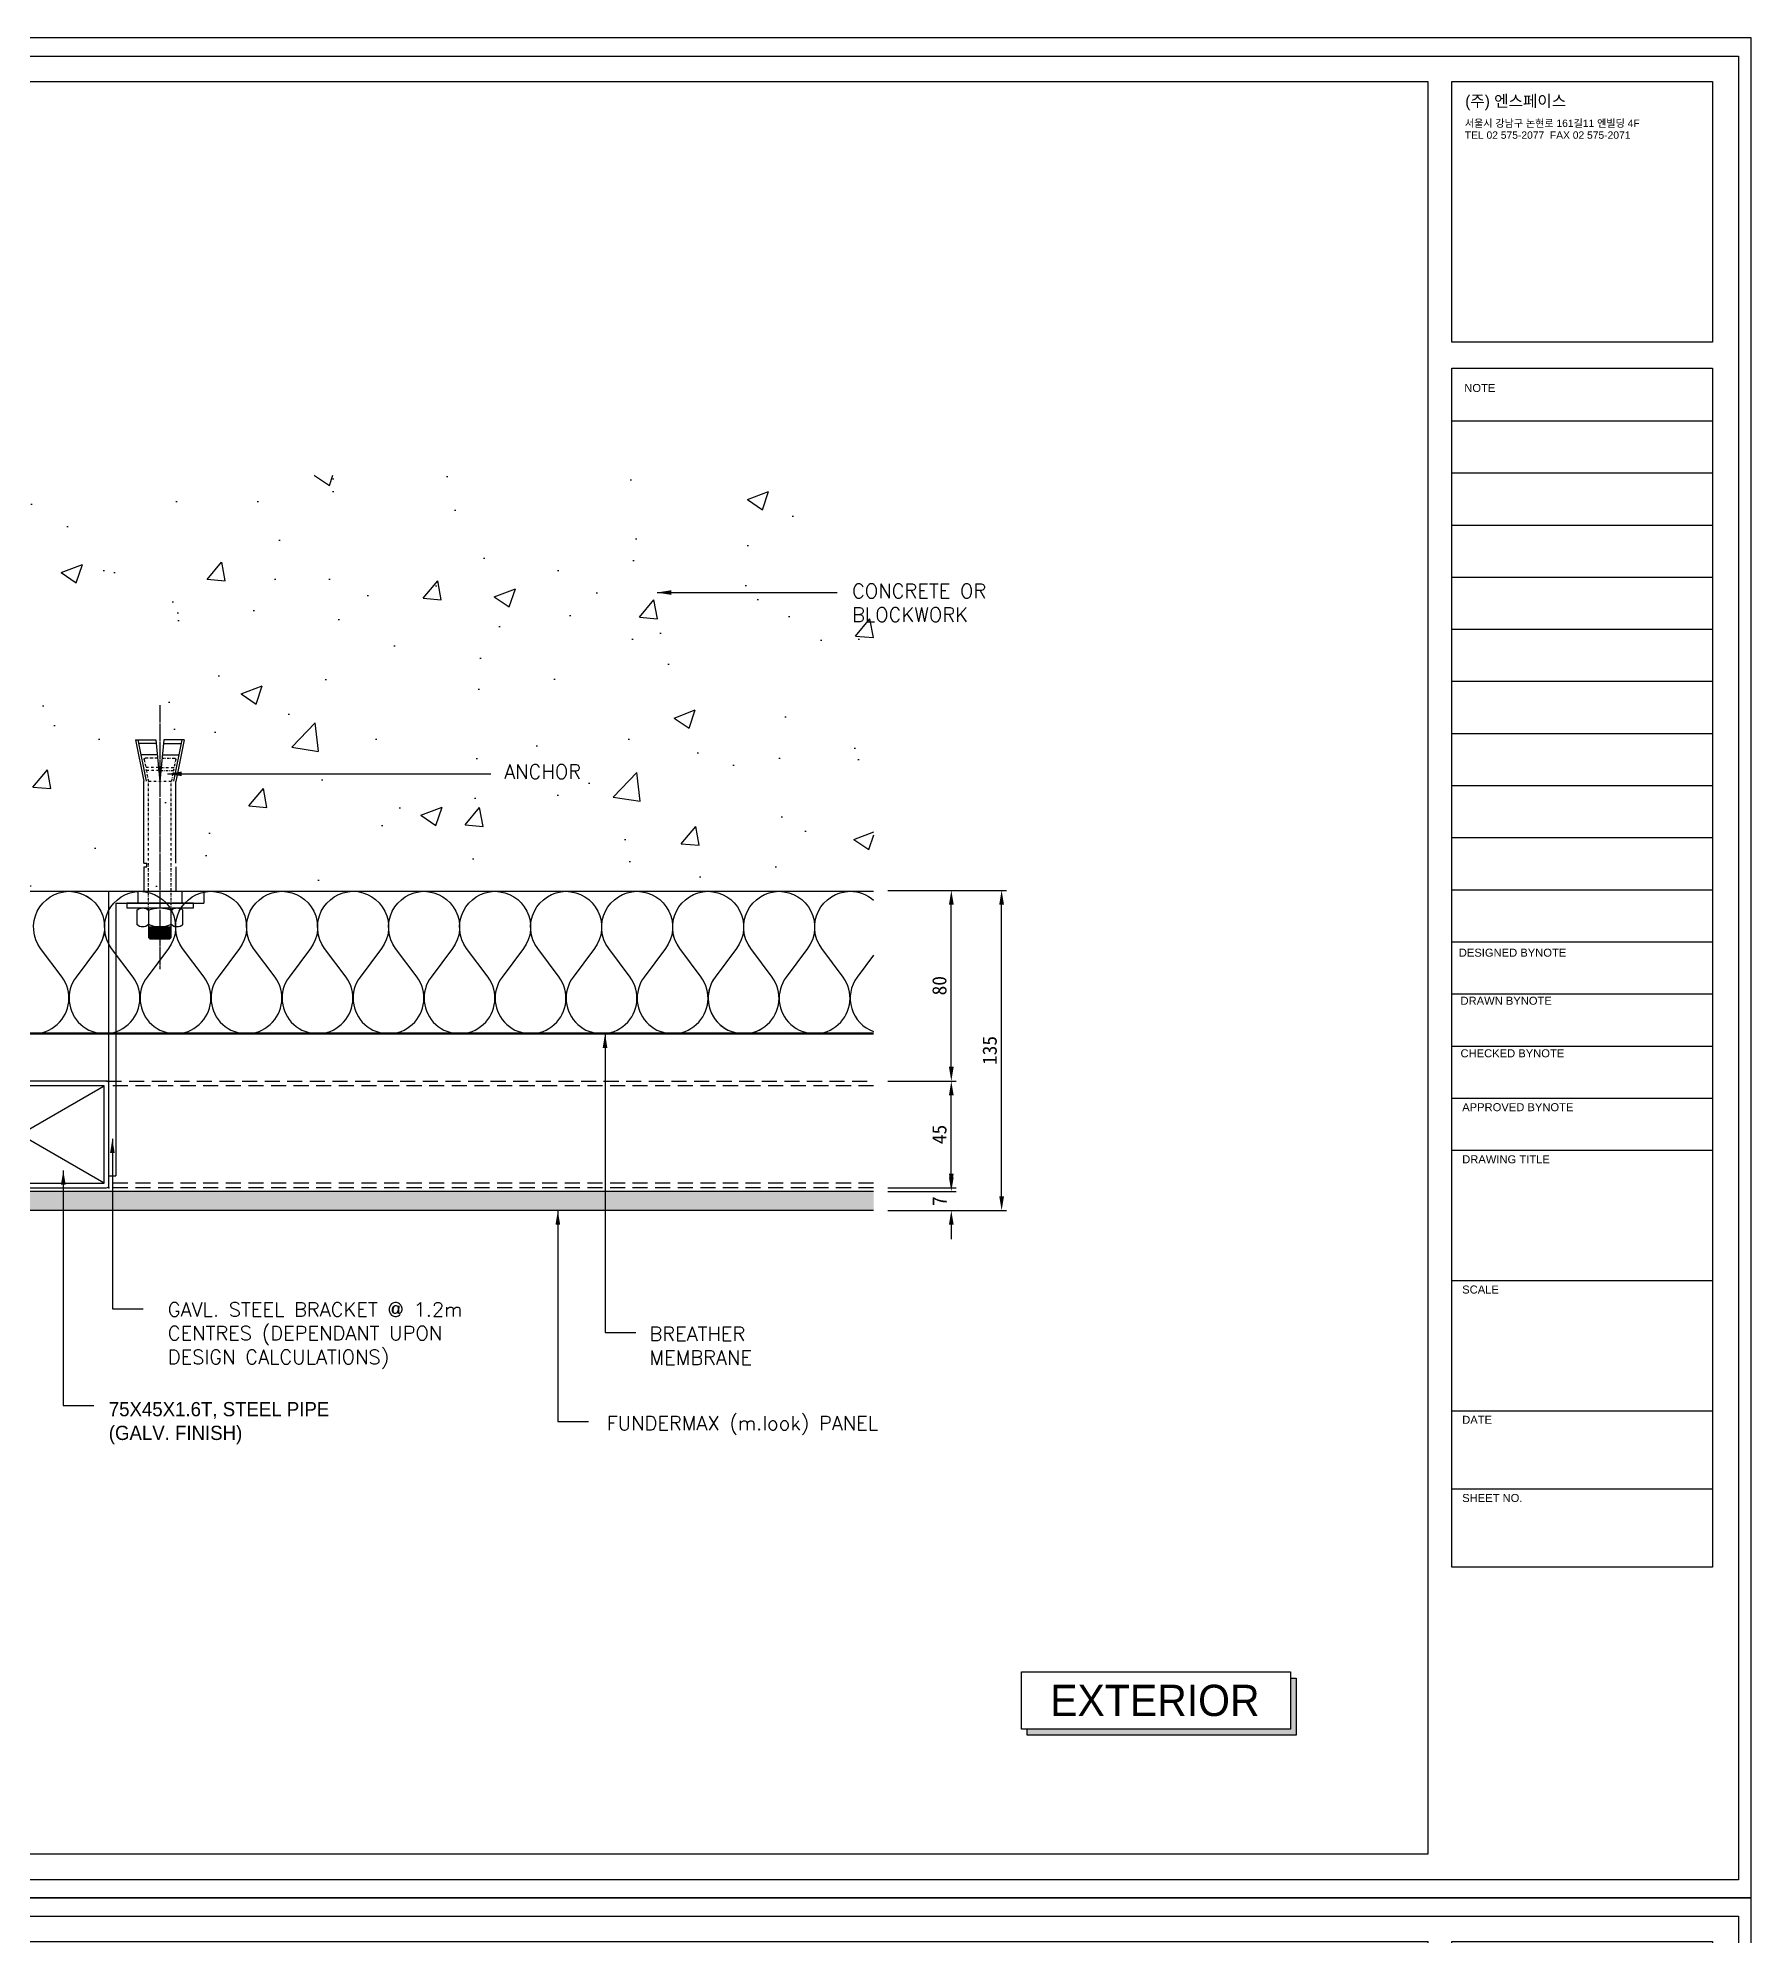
# Model space of a CAD drawing. Header units: millimetres. Extents: x 6755 to 21493, y 282 to 5565.
# Drawn here: x 12685 to 13407, y 2619 to 3419 of the extents above; entities that cross this region are included whole.
import ezdxf

# ---------------------------------------------------------------- set-up
doc = ezdxf.new("R2010")
doc.units = ezdxf.units.MM
doc.header["$MEASUREMENT"] = 0
for name, pattern in [('CENTER', [7.75, 7.25, -0.25, 0, -0.25]), ('DASHDOTX2', [2, 1, -0.5, 0, -0.5]), ('DASHED2', [9.525, 6.35, -3.175]), ('HIDDEN', [0.375, 0.25, -0.125])]:
    doc.linetypes.add(name, pattern=pattern)
for name, color, linetype in [('3', 3, 'Continuous'), ('Bolt', 1, 'Continuous'), ('BREATHER', 150, 'Continuous'), ('DIM', 1, 'Continuous'), ('Dims', 1, 'Continuous'), ('INSULATION', 2, 'Continuous'), ('Pressings', 3, 'Continuous'), ('Structure', 6, 'Continuous')]:
    doc.layers.add(name, color=color, linetype=linetype)
for name, color, linetype, true_color in [('4', 4, 'Continuous', 0x00ffff), ('nt', 7, 'Continuous', 0x994c00), ('TE 07', 7, 'Continuous', 0x000000), ('TEXT', 2, 'Continuous', 0xffff00)]:
    doc.layers.add(name, color=color, linetype=linetype, true_color=true_color)
doc.styles.add('Arial', font='arial.ttf')
doc.styles.add('HY울릉도L', font='Dotum.ttf')
doc.styles.add('style1', font='simplex.shx')
doc.dimstyles.new('Telling', dxfattribs={"dimscale": 2, "dimtxt": 3, "dimasz": 3, "dimexe": 1, "dimexo": 3, "dimgap": 1, "dimtad": 1, "dimdec": 1, "dimrnd": 1, "dimdsep": 46, "dimtxsty": 'Standard', "dimcen": 3, "dimclrd": 1, "dimclre": 1, "dimclrt": 2, "dimadec": 0, "dimazin": 0, "dimtfac": 1, "dimtdec": 1, "dimtofl": 0, "dimtmove": 0, "dimatfit": 0, "dimfxl": 1, "dimtolj": 1, "dimtzin": 0, "dimlwe": -1, "dimarcsym": 0})

# ---------------------------------------------------------------- blocks, each defined once
blk = doc.blocks.new('AL-TEMPLATE')
at = {"color": 9, "true_color": 0xc0c0c0}
for p, q in [((2716.82, 1392.97), (2800.02, 1392.97)), ((2716.82, 1376.33), (2800.02, 1376.33)), ((2716.82, 1359.69), (2800.02, 1359.69)), ((2716.82, 1343.05), (2800.02, 1343.05)), ((2716.82, 1326.41), (2800.02, 1326.41)), ((2716.82, 1309.77), (2800.02, 1309.77)), ((2716.82, 1293.13), (2800.02, 1293.13)), ((2716.82, 1276.49), (2800.02, 1276.49)), ((2716.82, 1259.85), (2800.02, 1259.85)), ((2716.82, 1243.21), (2800.02, 1243.21)), ((2716.82, 1209.93), (2800.02, 1209.93)), ((2716.82, 1193.29), (2800.02, 1193.29)), ((2716.82, 1176.65), (2800.02, 1176.65)), ((2716.82, 1118.41), (2800.02, 1118.41)), ((2716.82, 1076.81), (2800.02, 1076.81)), ((2716.82, 1051.85), (2800.02, 1051.85))]:
    blk.add_line(p, q, dxfattribs=at)
for points in [[(1976.34, 1509.45), (2808.34, 1509.45), (2808.34, 927.05), (1976.34, 927.05)], [(2716.82, 1501.32), (2800.02, 1501.32), (2800.02, 1418.12), (2716.82, 1418.12)], [(2716.82, 1409.8), (2800.02, 1409.8), (2800.02, 1026.89), (2716.82, 1026.89)]]:
    blk.add_lwpolyline(points, close=True, dxfattribs=at)
for points in [[(2716.82, 1226.57), (2800.02, 1226.57)], [(2716.82, 1160.01), (2800.02, 1160.01)]]:
    blk.add_lwpolyline(points, dxfattribs=at)
at = {"layer": 'nt', "color": 254, "linetype": 'Continuous', "true_color": 0xd6d6d6}
blk.add_lwpolyline([(1972.34, 1515.25), (1972.34, 921.25), (2812.34, 921.25), (2812.34, 1515.25)], close=True, dxfattribs=at)
at = {"layer": 'TE 07'}
blk.add_lwpolyline([(1984.07, 1501.32), (2709.08, 1501.32), (2709.08, 935.18), (1984.07, 935.18)], close=True, dxfattribs=at)
at = {"color": 150, "true_color": 0x007fff, "insert": (2721.06, 1496.93), "char_height": 3.6698, "width": 35.1369, "attachment_point": 1, "line_spacing_factor": 0.963855}
blk.add_mtext('\\fExpo M;(주) 엔스페이스', dxfattribs=at)
at = {"color": 7, "true_color": 0xffffff, "insert": (2720.94, 1489.17), "char_height": 2.3487, "width": 61.8214, "attachment_point": 1, "line_spacing_factor": 0.963855, "style": 'Arial'}
blk.add_mtext('\\fArial;서울시 강남구 논현로 161길11 엔빌딩 4F\\PTEL 02 575-2077  FAX 02 575-2071', dxfattribs=at)
at = {"color": 9, "true_color": 0xc0c0c0, "char_height": 2.5559, "attachment_point": 1, "line_spacing_factor": 0.963855}
for s, insert, width in [('\\fArial;NOTE', (2720.76, 1404.73), 11.9173), ('\\fArial;DESIGNED BYNOTE', (2719.01, 1224.39), 36.0906), ('\\fArial;DRAWN BYNOTE', (2719.56, 1209.04), 30.9788), ('\\fArial;CHECKED BYNOTE', (2719.56, 1192.25), 35.0282), ('\\fArial;APPROVED BYNOTE', (2720.1, 1175.04), 37.5533), ('\\fArial;DRAWING TITLE', (2720.1, 1158.4), 29.8086), ('\\fArial;SCALE', (2720.1, 1116.8), 13.8111), ('\\fArial;DATE', (2720.1, 1075.2), 11.517), ('\\fArial;SHEET NO.', (2720.1, 1050.24), 21.1247)]:
    blk.add_mtext(s, dxfattribs=dict(at, insert=insert, width=width))
blk = doc.blocks.new('al-anchor')
at = {"layer": 'Bolt', "linetype": 'CENTER'}
blk.add_line((450.14, 842.38), (450.14, 731.04), dxfattribs=at)
at = {"layer": 'Bolt'}
for p, q in [((439.86, 827.7), (443.41, 810.18)), ((439.91, 827.7), (448.48, 827.7)), ((440.85, 827.7), (444.33, 810.28)), ((448.61, 826.25), (441.21, 826.25)), ((448.48, 827.7), (450.14, 810.18)), ((451.8, 827.7), (450.14, 810.18)), ((451.66, 826.25), (459.07, 826.25)), ((460.37, 827.7), (451.8, 827.7)), ((459.43, 827.7), (455.95, 810.28)), ((460.42, 827.7), (456.87, 810.28)), ((449.08, 821.34), (442.12, 821.34)), ((451.19, 821.34), (458.16, 821.34)), ((443.41, 775.78), (443.41, 810.18)), ((456.87, 775.78), (456.87, 810.28)), ((455.68, 774.2), (455.68, 775.78)), ((456.87, 775.78), (455.68, 775.78)), ((443.41, 774.2), (443.41, 763.88)), ((456.87, 774.2), (455.68, 774.2)), ((456.87, 774.2), (456.87, 763.88)), ((440.9, 763.88), (440.9, 758.88)), ((459.37, 763.88), (440.9, 763.88)), ((459.37, 763.88), (459.37, 758.88)), ((440.39, 749.86), (440.39, 755.86)), ((445.39, 744.36), (445.39, 755.86)), ((454.89, 755.86), (454.89, 744.36)), ((459.89, 755.86), (459.89, 749.86)), ((454.89, 748.86), (445.39, 748.86)), ((454.89, 748.36), (445.39, 748.36)), ((454.89, 747.86), (445.39, 747.86)), ((454.89, 747.36), (445.39, 747.36)), ((454.89, 746.86), (445.39, 746.86)), ((454.89, 746.36), (445.39, 746.36)), ((454.89, 745.86), (445.39, 745.86)), ((454.89, 745.36), (445.39, 745.36)), ((454.89, 744.86), (445.39, 744.86)), ((454.89, 744.36), (445.39, 744.36)), ((445.39, 744.36), (445.89, 743.86)), ((454.39, 743.86), (445.89, 743.86)), ((454.39, 743.86), (454.89, 744.36))]:
    blk.add_line(p, q, dxfattribs=at)
at = {"layer": 'Bolt', "linetype": 'DASHDOTX2'}
for p, q in [((443.46, 819.5), (445.3, 810.28)), ((449.21, 819.98), (443.96, 819.98)), ((449.57, 816.12), (444.14, 816.12)), ((450.7, 816.12), (456.14, 816.12)), ((451.07, 819.98), (456.31, 819.98)), ((456.81, 819.5), (454.98, 810.28)), ((449.7, 814.8), (444.4, 814.8)), ((445.39, 755.86), (445.39, 810.18)), ((445.39, 810.18), (454.89, 810.18)), ((450.58, 814.8), (455.88, 814.8)), ((454.89, 755.86), (454.89, 810.18))]:
    blk.add_line(p, q, dxfattribs=at)
at = {"layer": 'Bolt'}
blk.add_lwpolyline([(436, 758.88), (464, 758.88), (464, 756.88), (436, 756.88)], close=True, dxfattribs=at)
at = {"layer": 'Bolt', "linetype": 'DASHDOTX2'}
for centre, start, end in [((443.98, 819.46), 91.52986, 176.30446), ((456.3, 819.46), 3.69554, 88.47014)]:
    blk.add_arc(centre, 0.513, start, end, dxfattribs=at)
at = {"layer": 'Bolt'}
for centre, radius, start, end in [((442.89, 753.3), 3.58, 45.68303, 134.31697), ((450.14, 745.29), 11.58, 65.79031, 114.20969), ((457.39, 753.3), 3.58, 45.68303, 134.31697), ((442.89, 752.42), 3.58, 225.68303, 314.31697), ((450.14, 760.42), 11.58, 245.79031, 294.20969), ((457.39, 752.42), 3.58, 225.68303, 314.31697)]:
    blk.add_arc(centre, radius, start, end, dxfattribs=at)
blk = doc.blocks.new('AL-BRACKET')
at = {"layer": 'Pressings'}
for p, q in [((-5145.55, 4124.62), (-5185.55, 4124.62)), ((-5185.55, 4124.62), (-5185.55, 4119.62)), ((-5148.55, 4119.62), (-5185.55, 4119.62)), ((-5148.55, 4119.62), (-5148.55, 4004.62)), ((-5145.55, 4004.62), (-5145.55, 4124.62)), ((-5145.55, 4004.62), (-5148.55, 4004.62))]:
    blk.add_line(p, q, dxfattribs=at)
blk = doc.blocks.new('75-45_pipe')
at = {"layer": '3', "color": 4}
for p, q in [((-3668.12, 5689.5), (-3739.12, 5648.5)), ((-3739.12, 5689.5), (-3668.12, 5648.5))]:
    blk.add_line(p, q, dxfattribs=at)
blk.add_lwpolyline([(-3740.12, 5646.5), (-3667.12, 5646.5, 0.414214), (-3666.12, 5647.5), (-3666.12, 5690.5, 0.414214), (-3667.12, 5691.5), (-3740.12, 5691.5, 0.414214), (-3741.12, 5690.5), (-3741.12, 5647.5, 0.414214)], format="xyb", close=True, dxfattribs=at)
blk.add_lwpolyline([(-3739.12, 5648.5), (-3668.12, 5648.5), (-3668.12, 5689.5), (-3739.12, 5689.5)], close=True, dxfattribs=at)
at = {"layer": 'DIM'}
for p in [(-3741.12, 5691.5), (-3666.12, 5691.5), (-3741.12, 5646.5), (-3666.12, 5646.5)]:
    blk.add_point(p, dxfattribs=at)
blk = doc.blocks.new('*D96')
at = {"layer": 'Defpoints', "color": 0, "transparency": 16777216}
for p in [(13037.54, 2932.24), (13070.28, 2932.24), (13037.54, 2924.24)]:
    blk.add_point(p, dxfattribs=at)
at = {"layer": 'Dims', "color": 1, "lineweight": -2, "transparency": 16777216}
for p, q in [((13070.28, 2938.24), (13070.28, 2944.24)), ((13070.28, 2918.24), (13070.28, 2912.24))]:
    blk.add_line(p, q, dxfattribs=at)
at = {"layer": 'Dims', "color": 1, "transparency": 16777216}
for p, q in [((13043.54, 2932.24), (13072.28, 2932.24)), ((13043.54, 2924.24), (13072.28, 2924.24))]:
    blk.add_line(p, q, dxfattribs=at)
for points in [[(13069.28, 2938.24), (13071.28, 2938.24), (13070.28, 2932.24)], [(13069.28, 2918.24), (13071.28, 2918.24), (13070.28, 2924.24)]]:
    blk.add_solid(points, dxfattribs=at)
at = {"layer": 'Dims', "color": 2, "transparency": 16777216, "insert": (13065.28, 2928.24), "char_height": 6, "attachment_point": 5, "rotation": 90}
blk.add_mtext('\\A1;7', dxfattribs=at)
blk = doc.blocks.new('*D97')
at = {"layer": 'Defpoints', "color": 0, "transparency": 16777216}
for p in [(13037.54, 2978.84), (13070.28, 2978.84), (13037.54, 2933.84)]:
    blk.add_point(p, dxfattribs=at)
at = {"layer": 'Dims', "color": 1, "transparency": 16777216}
for p, q in [((13043.54, 2978.84), (13072.28, 2978.84)), ((13043.54, 2933.84), (13072.28, 2933.84))]:
    blk.add_line(p, q, dxfattribs=at)
at = {"layer": 'Dims', "color": 1, "lineweight": -2, "transparency": 16777216}
blk.add_line((13070.28, 2939.84), (13070.28, 2972.84), dxfattribs=at)
at = {"layer": 'Dims', "color": 1, "transparency": 16777216}
for points in [[(13069.28, 2972.84), (13071.28, 2972.84), (13070.28, 2978.84)], [(13069.28, 2939.84), (13071.28, 2939.84), (13070.28, 2933.84)]]:
    blk.add_solid(points, dxfattribs=at)
at = {"layer": 'Dims', "color": 2, "transparency": 16777216, "insert": (13065.28, 2956.34), "char_height": 6, "attachment_point": 5, "rotation": 90}
blk.add_mtext('\\A1;45', dxfattribs=at)
blk = doc.blocks.new('*D98')
at = {"layer": 'Defpoints', "color": 0, "transparency": 16777216}
for p in [(13038.17, 3059.24), (13070.28, 3059.24), (13038.17, 2978.84)]:
    blk.add_point(p, dxfattribs=at)
at = {"layer": 'Dims', "color": 1, "transparency": 16777216}
for p, q in [((13044.17, 3059.24), (13072.28, 3059.24)), ((13044.17, 2978.84), (13072.28, 2978.84))]:
    blk.add_line(p, q, dxfattribs=at)
at = {"layer": 'Dims', "color": 1, "lineweight": -2, "transparency": 16777216}
blk.add_line((13070.28, 2984.84), (13070.28, 3053.24), dxfattribs=at)
at = {"layer": 'Dims', "color": 1, "transparency": 16777216}
for points in [[(13069.28, 3053.24), (13071.28, 3053.24), (13070.28, 3059.24)], [(13069.28, 2984.84), (13071.28, 2984.84), (13070.28, 2978.84)]]:
    blk.add_solid(points, dxfattribs=at)
at = {"layer": 'Dims', "color": 2, "transparency": 16777216, "insert": (13065.28, 3019.04), "char_height": 6, "attachment_point": 5, "rotation": 90}
blk.add_mtext('\\A1;80', dxfattribs=at)
blk = doc.blocks.new('*D99')
at = {"layer": 'Defpoints', "color": 0, "transparency": 16777216}
for p in [(13037.54, 3059.24), (13091.49, 3059.24), (13037.54, 2924.24)]:
    blk.add_point(p, dxfattribs=at)
at = {"layer": 'Dims', "color": 1, "transparency": 16777216}
for p, q in [((13043.54, 3059.24), (13093.49, 3059.24)), ((13043.54, 2924.24), (13093.49, 2924.24))]:
    blk.add_line(p, q, dxfattribs=at)
at = {"layer": 'Dims', "color": 1, "lineweight": -2, "transparency": 16777216}
blk.add_line((13091.49, 2930.24), (13091.49, 3053.24), dxfattribs=at)
at = {"layer": 'Dims', "color": 1, "transparency": 16777216}
for points in [[(13090.49, 3053.24), (13092.49, 3053.24), (13091.49, 3059.24)], [(13090.49, 2930.24), (13092.49, 2930.24), (13091.49, 2924.24)]]:
    blk.add_solid(points, dxfattribs=at)
at = {"layer": 'Dims', "color": 2, "transparency": 16777216, "insert": (13086.49, 2991.74), "char_height": 6, "attachment_point": 5, "rotation": 90}
blk.add_mtext('\\A1;135', dxfattribs=at)

msp = doc.modelspace()

# ---------------------------------------------------------------- hatches: boundary and pattern name
at = {"layer": '4'}
h = msp.add_hatch(dxfattribs=at)
h.set_pattern_fill('AR-SAND', color=30, scale=0.2, style=0)
h.set_pattern_definition([(37.5, (10160.874, -1736.958), (-0.320006, 9.788265), [0, -7.7216, 0, -8.636, 0, -8.255]), (7.5, (10160.874, -1736.958), (8.990466, 14.336502), [0, -4.1656, 0, -6.9596, 0, -2.667]), (327.5, (10154.6255, -1736.958), (15.819847, 0.028744), [0, -2.54, 0, -9.144, 0, -11.938]), (317.5, (10154.626, -1736.958), (15.27113, 4.458586), [0, -1.27, 0, -5.9944, 0, -6.858])])
h.paths.add_polyline_path([(12626.577, 2932.235), (12626.577, 2924.235), (13037.54, 2924.235), (13037.54, 2932.235)])
at = {"layer": 'DIM'}
msp.add_hatch(color=6, dxfattribs=at).paths.add_polyline_path([(13215.659, 2727.18), (13213.263, 2727.18), (13213.263, 2705.644), (13102.227, 2705.644), (13102.227, 2703.084), (13215.659, 2703.084)])
at = {"layer": 'Structure'}
h = msp.add_hatch(dxfattribs=at)
h.set_pattern_fill('AR-CONC', color=256, scale=0.5, style=0)
h.set_pattern_definition([(50, (10196.715, -909.154), (91.0923, -7.9695), [9.525, -104.775]), (355, (10196.715, -909.15), (-17.6217, 95.5284), [7.62, -83.8203]), (100.4514, (10204.31, -909.82), (73.4706, 87.5589), [8.095, -89.0451]), (46.1842, (10196.72, -883.75), (135.5395, -21.0212), [14.2875, -157.1625]), (96.6356, (10208.01, -885.5), (118.702, 123.713), [12.1425, -133.5678]), (351.184, (10196.72, -883.75), (118.702, 123.713), [11.43, -125.73]), (21, (10209.415, -890.104), (75.8072, -51.1326), [9.525, -104.775]), (326, (10209.415, -890.1), (30.901, 92.094), [7.62, -83.82]), (71.4514, (10215.73, -894.365), (106.7082, 40.9614), [8.095, -89.045]), (37.5, (10196.715, -909.154), (1.5443, 42.27752), [0, -82.804, 0, -85.09, 0, -84.1375]), (7.5, (10196.715, -909.154), (33.40983, 50.0903), [0, -48.514, 0, -80.899, 0, -32.0675]), (327.5, (10168.394, -909.154), (67.7953, -2.86437), [0, -31.75, 0, -99.06, 0, -131.445]), (317.5, (10155.694, -909.154), (74.0646, 12.71325), [0, -41.275, 0, -65.786, 0, -93.345])])
h.paths.add_polyline_path([(13037.54, 3059.235), (12675.577, 3059.235), (12675.577, 3234.235), (13038.165, 3234.235)])

# ---------------------------------------------------------------- linework, layer by layer
at = {"layer": '3', "color": 8, "linetype": 'DASHED2'}
for p, q in [((12714.177, 2978.835), (13037.54, 2978.835)), ((13037.54, 2976.835), (12715.177, 2976.835)), ((13037.54, 2935.835), (12715.177, 2935.835)), ((13037.54, 2933.835), (12715.177, 2933.835))]:
    msp.add_line(p, q, dxfattribs=at)
at = {"layer": '4', "color": 30}
for p, q in [((13037.54, 2932.235), (12630.577, 2932.235)), ((13037.54, 2924.235), (12630.577, 2924.235))]:
    msp.add_line(p, q, dxfattribs=at)
at = {"layer": 'BREATHER', "linetype": 'HIDDEN', "ltscale": 25, "const_width": 1}
msp.add_lwpolyline([(12638.577, 2998.835), (13037.54, 2998.835)], dxfattribs=at)
at = {"layer": 'DIM', "color": 6}
msp.add_lwpolyline([(13099.831, 2729.741), (13213.263, 2729.741), (13213.263, 2705.644), (13099.831, 2705.644)], close=True, dxfattribs=at)
msp.add_lwpolyline([(13213.263, 2727.18), (13215.659, 2727.18), (13215.659, 2703.084), (13102.227, 2703.084), (13102.227, 2705.644)], dxfattribs=at)
at = {"layer": 'INSULATION'}
for points in [[(12671.41, 3022.667, 1.9828867), (12695.428, 3022.627), (12686.404, 3034.746, -0.6112456), (12698.324, 3058.835, -0.6159256), (12710.369, 3034.706), (12701.342, 3022.667, 1.9828867), (12725.36, 3022.627), (12716.336, 3034.746, -0.6112455), (12728.256, 3058.835, -0.6159257), (12740.301, 3034.706), (12731.274, 3022.667, 1.9828867), (12755.291, 3022.627), (12746.267, 3034.746, -0.6112457), (12758.187, 3058.835, -0.6159255), (12770.232, 3034.706), (12761.205, 3022.667, 1.9828867), (12785.223, 3022.627), (12776.199, 3034.746, -0.6112452), (12788.119, 3058.835, -0.615926), (12800.164, 3034.706), (12791.137, 3022.667, 1.9828867), (12815.155, 3022.627), (12806.13, 3034.746, -0.6112451), (12818.05, 3058.835, -0.6159262), (12830.096, 3034.706), (12821.069, 3022.667, 1.9828867), (12845.086, 3022.627), (12836.062, 3034.746, -0.611245), (12847.982, 3058.835, -0.6159262), (12860.027, 3034.706), (12851, 3022.667, 1.9828867), (12875.018, 3022.627), (12865.994, 3034.746, -0.6112452), (12877.914, 3058.835, -0.615926), (12889.959, 3034.706), (12880.932, 3022.667, 1.9828867), (12904.949, 3022.627), (12895.925, 3034.746, -0.6112458), (12907.845, 3058.835, -0.6159254), (12919.89, 3034.706), (12910.863, 3022.667, 1.9828867), (12934.881, 3022.627), (12925.857, 3034.746, -0.6112456), (12937.777, 3058.835, -0.6159256), (12949.822, 3034.706), (12940.795, 3022.667, 1.9828867), (12964.813, 3022.627), (12955.789, 3034.746, -0.6112456), (12967.709, 3058.835, -0.6159256), (12979.754, 3034.706), (12970.727, 3022.667, 0.7918107), (12989.483, 3000.453, 0.7918107)], [(12698.268, 3058.835, -0.6172013), (12710.369, 3034.706), (12701.342, 3022.667, 1.9828867), (12725.36, 3022.627), (12716.336, 3034.746, -0.6112457), (12728.256, 3058.835, -0.6159255), (12740.301, 3034.706), (12731.274, 3022.667, 1.9828867), (12755.291, 3022.627), (12746.267, 3034.746, -0.6112456), (12758.187, 3058.835, -0.6159256), (12770.232, 3034.706), (12761.205, 3022.667, 1.9828867), (12785.223, 3022.627), (12776.199, 3034.746, -0.6112455), (12788.119, 3058.835, -0.6159257), (12800.164, 3034.706), (12791.137, 3022.667, 1.9828867), (12815.155, 3022.627), (12806.13, 3034.746, -0.6112457), (12818.05, 3058.835, -0.6159255), (12830.096, 3034.706), (12821.069, 3022.667, 1.9828867), (12845.086, 3022.627), (12836.062, 3034.746, -0.6112452), (12847.982, 3058.835, -0.615926), (12860.027, 3034.706), (12851, 3022.667, 1.9828867), (12875.018, 3022.627), (12865.994, 3034.746, -0.6112451), (12877.914, 3058.835, -0.6159262), (12889.959, 3034.706), (12880.932, 3022.667, 1.9828867), (12904.949, 3022.627), (12895.925, 3034.746, -0.611245), (12907.845, 3058.835, -0.6159262), (12919.89, 3034.706), (12910.863, 3022.667, 1.9828867), (12934.881, 3022.627), (12925.857, 3034.746, -0.6112452), (12937.777, 3058.835, -0.615926), (12949.822, 3034.706), (12940.795, 3022.667, 1.9828867), (12964.813, 3022.627), (12955.789, 3034.746, -0.6112458), (12967.709, 3058.835, -0.6159254), (12979.754, 3034.706), (12970.727, 3022.667, 1.9828867), (12994.744, 3022.627), (12985.72, 3034.746, -0.6112456), (12997.64, 3058.835, -0.6159256), (13009.685, 3034.706), (13000.658, 3022.667, 1.9828867), (13024.676, 3022.627), (13015.652, 3034.746, -0.6112456), (13027.572, 3058.835, -0.1825693), (13037.54, 3055.028, -0.1825693)], [(13037.54, 3031.936), (13030.59, 3022.667, 0.5031093), (13037.54, 2999.712)]]:
    msp.add_lwpolyline(points, format="xyb", dxfattribs=at)
at = {"layer": 'Structure'}
msp.add_lwpolyline([(12675.577, 3234.235), (12675.577, 3058.835), (13037.54, 3058.835)], dxfattribs=at)

# ---------------------------------------------------------------- block references
at = {"xscale": -1}
for name, p in [('al-anchor', (13186.815, 2294.959)), ('AL-BRACKET', (7569.627, -1065.782))]:
    msp.add_blockref(name, p, dxfattribs=at)
at = {"layer": '4', "xscale": 1.32, "yscale": 1.32, "zscale": 1.32}
for p in [(9695.1, 1418.454), (9695.1, 634.374)]:
    msp.add_blockref('AL-TEMPLATE', p, dxfattribs=at)
at = {"layer": 'DIM', "rotation": 180}
msp.add_blockref('75-45_pipe', (8974.053, 8625.334), dxfattribs=at)

# ---------------------------------------------------------------- texts
at = {"layer": 'TEXT', "color": 7, "style": 'HY울릉도L'}
msp.add_text('EXTERIOR', height=13.2001, dxfattribs=at).set_placement((13111.948, 2711.148))
at = {"layer": 'TEXT', "char_height": 6, "style": 'style1'}
for s, insert, width, attachment_point in [('\\pxql;CONCRETE OR \\PBLOCKWORK', (13141.046, 3188.43), 112.61661, 3), ('ANCHOR', (12881.821, 3112.277), 1.818989403545856e-12, 1), ('\\pxql;GAVL. STEEL BRACKET @ 1.2m CENTRES (DEPENDANT UPON DESIGN CALCULATIONS)', (12740.01, 2885.542), 147.63272, 1), ('BREATHER \\PMEMBRANE', (12943.046, 2875.267), 109.28087, 1), ('{\\fHY울릉도L|b0|i0|c129|p18;75X45X1.6T, STEEL PIPE\\P(GALV. FINISH)}', (12715.155, 2843.528), 168.52677, 1), ('FUNDERMAX (m.look) PANEL', (12925.024, 2837.631), 153.91383, 1)]:
    msp.add_mtext(s, dxfattribs=dict(at, insert=insert, width=width, attachment_point=attachment_point))

# ---------------------------------------------------------------- dimensions: what is measured, and where the dimension line sits
at = {"layer": 'Dims'}
for base, p1, p2, picture, middle in [((13091.494, 3059.235), (13037.54, 2924.235), (13037.54, 3059.235), '*D99', (13086.494, 2991.735)), ((13070.28, 3059.235), (13038.165, 2978.835), (13038.165, 3059.235), '*D98', (13065.28, 3019.035)), ((13070.28, 2978.835), (13037.54, 2933.835), (13037.54, 2978.835), '*D97', (13065.28, 2956.335))]:
    dim = msp.add_linear_dim(base=base, p1=p1, p2=p2, angle=90, dimstyle='Telling', dxfattribs=at)
    dim.commit()
    dim.dimension.update_dxf_attribs({"geometry": picture, "text_midpoint": middle})
dim = msp.add_linear_dim(base=(13070.28, 2932.235), p1=(13037.54, 2924.235), p2=(13037.54, 2932.235), angle=90, text='7', dimstyle='Telling', dxfattribs=at)
dim.commit()
dim.dimension.update_dxf_attribs({"geometry": '*D96', "text_midpoint": (13070.28, 2928.235), "dimtype": 160})

# ---------------------------------------------------------------- leaders
for points in [[(12946.24, 3184.773), (13022.185, 3184.773)], [(12739.913, 3108.341), (12876.23, 3108.341)], [(12924.324, 2998.835), (12924.324, 2872.784), (12937.257, 2872.784)], [(12716.655, 2954.465), (12716.655, 2882.865), (12729.588, 2882.865)], [(12695.979, 2941.201), (12695.979, 2842.061), (12708.911, 2842.061)], [(12904.429, 2924.235), (12904.429, 2835.278), (12917.362, 2835.278)]]:
    msp.add_leader(points, dimstyle='Telling', override={"dimgap": 1, "dimtad": 0}, dxfattribs=at)

doc.saveas('drawing.dxf')
